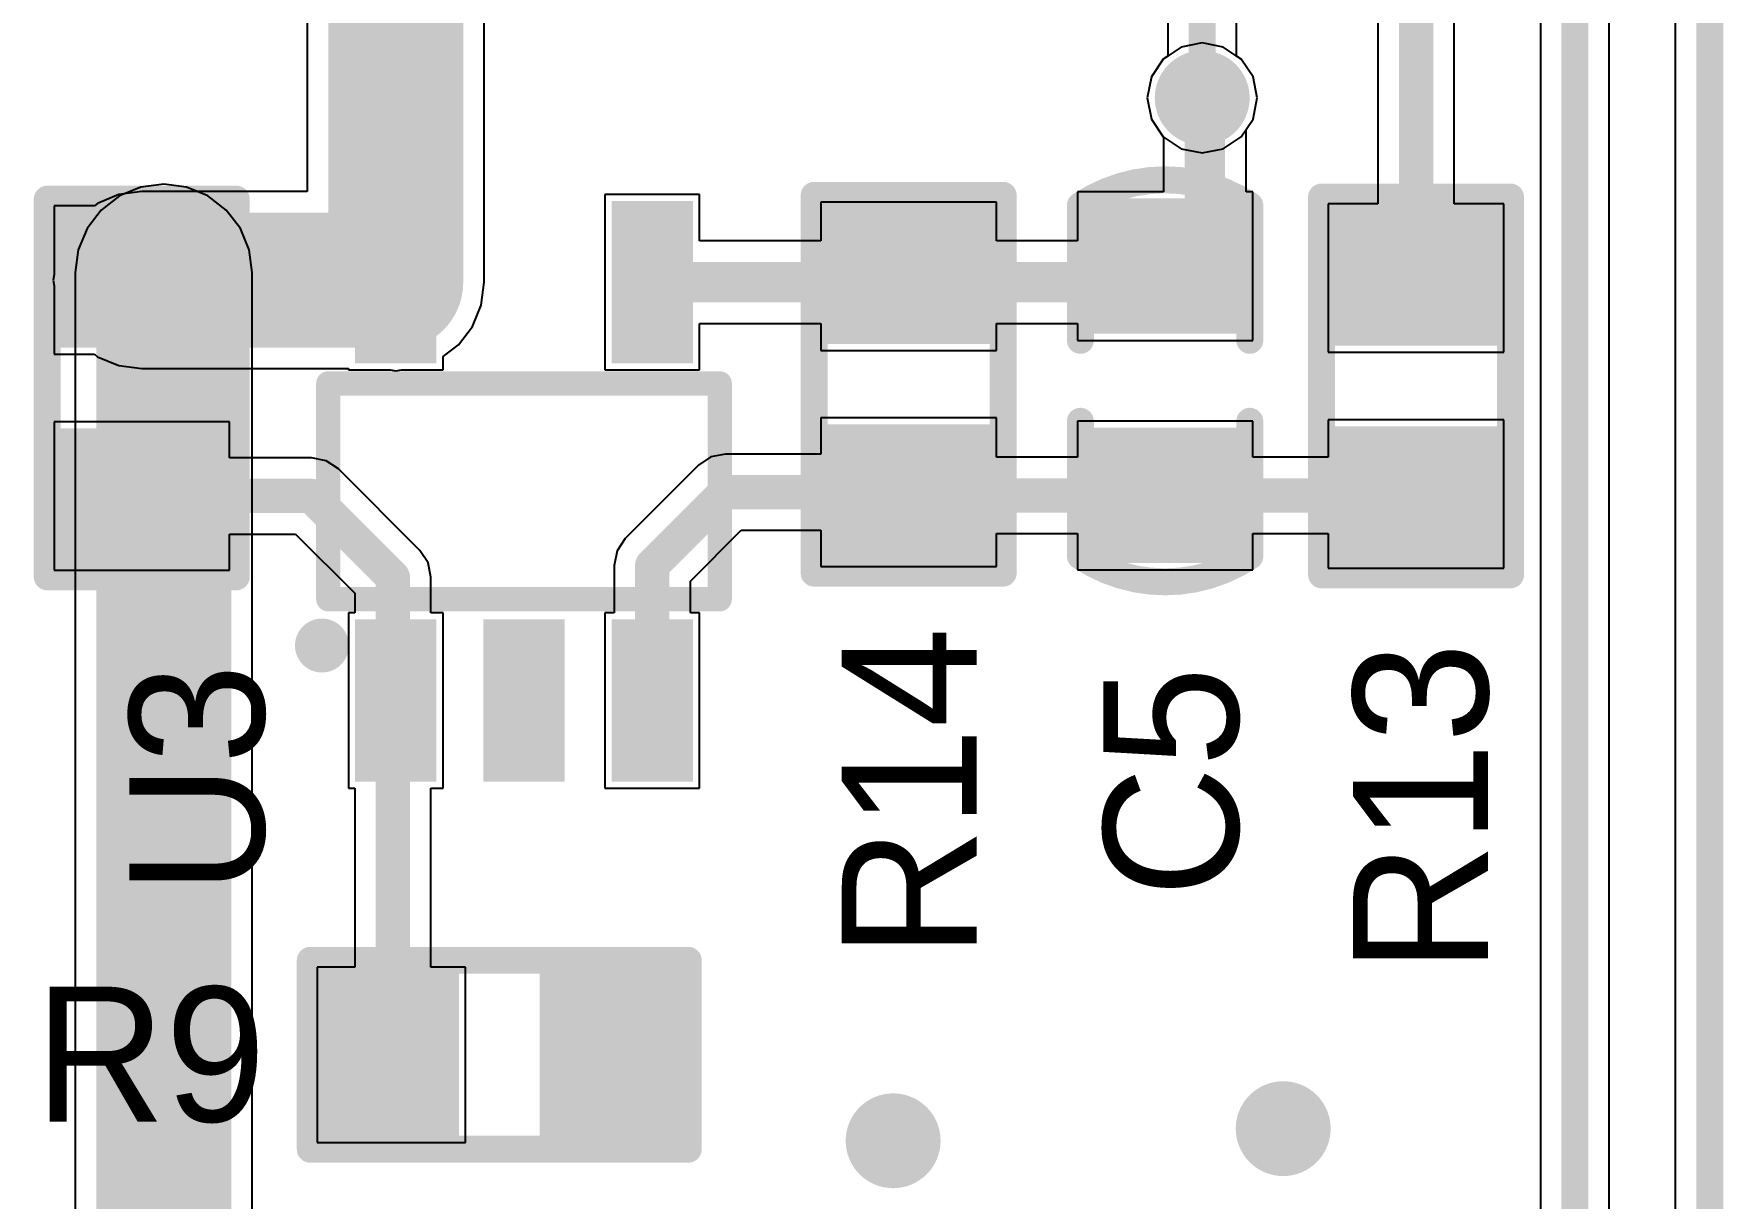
# Model space of a CAD drawing. Extents: x 10.58 to 11.54, y 9.91 to 15.27.
# Drawn here: x 10.9282 to 11.421, y 12.1531 to 12.4929 of the extents above; entities that cross this region are included whole.
import ezdxf

# ---------------------------------------------------------------- set-up
doc = ezdxf.new("R2010")
doc.units = 0
doc.layers.get('0').update_dxf_attribs({"linetype": 'CONTINUOUS'})
for name, color, linetype in [('BOTTOMLAYER', 5, 'CONTINUOUS'), ('BOTTOMSOLDER', 6, 'CONTINUOUS'), ('KEEPOUTLAYER', 6, 'CONTINUOUS'), ('MULTILAYER', 9, 'CONTINUOUS'), ('TOPLAYER', 1, 'CONTINUOUS'), ('TOPOVERLAY', 2, 'CONTINUOUS'), ('TOPPASTE', 8, 'CONTINUOUS'), ('TOPSOLDER', 216, 'CONTINUOUS')]:
    doc.layers.add(name, color=color, linetype=linetype)

# ---------------------------------------------------------------- blocks, each defined once
blk = doc.blocks.new('SOT_23_5_5')
at = {"layer": 'TOPLAYER'}
for points in [[(-0.045276, 0.080709), (-0.045276, 0.041339), (-0.029528, 0.080709), (-0.029528, 0.041339)], [(0.029528, 0.080709), (0.029528, 0.041339), (0.045276, 0.080709), (0.045276, 0.041339)], [(-0.045276, -0.041339), (-0.045276, -0.080709), (-0.029528, -0.041339), (-0.029528, -0.080709)], [(-0.007874, -0.041339), (-0.007874, -0.080709), (0.007874, -0.041339), (0.007874, -0.080709)], [(0.029528, -0.041339), (0.029528, -0.080709), (0.045276, -0.041339), (0.045276, -0.080709)]]:
    blk.add_solid(points, dxfattribs=at)
at = {"layer": 'TOPOVERLAY', "const_width": 0.007087}
for points in [[(-0.057087, -0.031496), (-0.057087, 0.031496)], [(-0.057087, 0.031496), (0.057087, 0.031496)], [(0.057087, -0.031496), (0.057087, 0.031496)], [(-0.057087, -0.031496), (0.057087, -0.031496)]]:
    blk.add_lwpolyline(points, dxfattribs=at)
at = {"layer": 'TOPOVERLAY'}
for points, const_width in [([(-0.058858, 0.031496, 1), (-0.055315, 0.031496, 1)], 0.003543), ([(-0.058858, 0.031496, 1), (-0.055315, 0.031496, 1)], 0.003543), ([(0.055315, 0.031496, 1), (0.058858, 0.031496, 1)], 0.003543), ([(0.055315, 0.031496, 1), (0.058858, 0.031496, 1)], 0.003543), ([(-0.058858, -0.031496, 1), (-0.055315, -0.031496, 1)], 0.003543), ([(-0.058858, -0.031496, 1), (-0.055315, -0.031496, 1)], 0.003543), ([(0.055315, -0.031496, 1), (0.058858, -0.031496, 1)], 0.003543), ([(0.055315, -0.031496, 1), (0.058858, -0.031496, 1)], 0.003543), ([(-0.055, -0.045, 1), (-0.062874, -0.045, 1)], 0.007874), ([(-0.064842, -0.045, 1), (-0.060906, -0.045, 1)], 0.003937), ([(-0.056968, -0.045, 1), (-0.053032, -0.045, 1)], 0.003937)]:
    blk.add_lwpolyline(points, format="xyb", close=True, dxfattribs=dict(at, const_width=const_width))
at = {"layer": 'TOPPASTE'}
for points in [[(-0.045276, 0.080709), (-0.045276, 0.041339), (-0.029528, 0.080709), (-0.029528, 0.041339)], [(0.029528, 0.080709), (0.029528, 0.041339), (0.045276, 0.080709), (0.045276, 0.041339)], [(-0.045276, -0.041339), (-0.045276, -0.080709), (-0.029528, -0.041339), (-0.029528, -0.080709)], [(-0.007874, -0.041339), (-0.007874, -0.080709), (0.007874, -0.041339), (0.007874, -0.080709)], [(0.029528, -0.041339), (0.029528, -0.080709), (0.045276, -0.041339), (0.045276, -0.080709)]]:
    blk.add_solid(points, dxfattribs=at)
at = {"layer": 'TOPSOLDER'}
for points in [[(-0.049276, 0.084709), (-0.049276, 0.037339), (-0.025528, 0.084709), (-0.025528, 0.037339)], [(0.025528, 0.084709), (0.025528, 0.037339), (0.049276, 0.084709), (0.049276, 0.037339)], [(-0.049276, -0.037339), (-0.049276, -0.084709), (-0.025528, -0.037339), (-0.025528, -0.084709)], [(-0.011874, -0.037339), (-0.011874, -0.084709), (0.011874, -0.037339), (0.011874, -0.084709)], [(0.025528, -0.037339), (0.025528, -0.084709), (0.049276, -0.037339), (0.049276, -0.084709)]]:
    blk.add_solid(points, dxfattribs=at)
blk = doc.blocks.new('R_0603_24')
at = {"layer": 'TOPLAYER'}
for points in [[(-0.015748, -0.019685), (-0.015748, 0.019685), (-0.047244, -0.019685), (-0.047244, 0.019685)], [(0.047244, -0.019685), (0.047244, 0.019685), (0.015748, -0.019685), (0.015748, 0.019685)]]:
    blk.add_solid(points, dxfattribs=at)
at = {"layer": 'TOPOVERLAY', "const_width": 0.007874}
for points in [[(-0.055118, 0.027559), (-0.055118, -0.027559)], [(-0.055118, 0.027559), (0.055118, 0.027559)], [(0.055118, 0.027559), (0.055118, -0.027559)], [(-0.055118, -0.027559), (0.055118, -0.027559)]]:
    blk.add_lwpolyline(points, dxfattribs=at)
at = {"layer": 'TOPOVERLAY', "const_width": 0.003937}
for points in [[(-0.057087, 0.027559, 1), (-0.05315, 0.027559, 1)], [(-0.057087, 0.027559, 1), (-0.05315, 0.027559, 1)], [(0.05315, 0.027559, 1), (0.057087, 0.027559, 1)], [(0.05315, 0.027559, 1), (0.057087, 0.027559, 1)], [(-0.057087, -0.027559, 1), (-0.05315, -0.027559, 1)], [(-0.057087, -0.027559, 1), (-0.05315, -0.027559, 1)], [(0.05315, -0.027559, 1), (0.057087, -0.027559, 1)], [(0.05315, -0.027559, 1), (0.057087, -0.027559, 1)]]:
    blk.add_lwpolyline(points, format="xyb", close=True, dxfattribs=at)
at = {"layer": 'TOPPASTE'}
for points in [[(-0.015748, -0.019685), (-0.015748, 0.019685), (-0.047244, -0.019685), (-0.047244, 0.019685)], [(0.047244, -0.019685), (0.047244, 0.019685), (0.015748, -0.019685), (0.015748, 0.019685)]]:
    blk.add_solid(points, dxfattribs=at)
at = {"layer": 'TOPSOLDER'}
for points in [[(-0.011748, -0.023685), (-0.011748, 0.023685), (-0.051244, -0.023685), (-0.051244, 0.023685)], [(0.051244, -0.023685), (0.051244, 0.023685), (0.011748, -0.023685), (0.011748, 0.023685)]]:
    blk.add_solid(points, dxfattribs=at)
blk = doc.blocks.new('R_0603_25')
at = {"layer": 'TOPLAYER'}
for points in [[(-0.015748, -0.019685), (-0.015748, 0.019685), (-0.047244, -0.019685), (-0.047244, 0.019685)], [(0.047244, -0.019685), (0.047244, 0.019685), (0.015748, -0.019685), (0.015748, 0.019685)]]:
    blk.add_solid(points, dxfattribs=at)
at = {"layer": 'TOPOVERLAY', "const_width": 0.007874}
for points in [[(-0.055118, -0.027559), (-0.055118, 0.027559)], [(0.055118, 0.027559), (-0.055118, 0.027559)], [(0.055118, -0.027559), (0.055118, 0.027559)], [(0.055118, -0.027559), (-0.055118, -0.027559)]]:
    blk.add_lwpolyline(points, dxfattribs=at)
at = {"layer": 'TOPOVERLAY', "const_width": 0.003937}
for points in [[(-0.057087, 0.027559, 1), (-0.05315, 0.027559, 1)], [(-0.057087, 0.027559, 1), (-0.05315, 0.027559, 1)], [(0.05315, 0.027559, 1), (0.057087, 0.027559, 1)], [(0.05315, 0.027559, 1), (0.057087, 0.027559, 1)], [(-0.057087, -0.027559, 1), (-0.05315, -0.027559, 1)], [(-0.057087, -0.027559, 1), (-0.05315, -0.027559, 1)], [(0.05315, -0.027559, 1), (0.057087, -0.027559, 1)], [(0.05315, -0.027559, 1), (0.057087, -0.027559, 1)]]:
    blk.add_lwpolyline(points, format="xyb", close=True, dxfattribs=at)
at = {"layer": 'TOPPASTE'}
for points in [[(-0.015748, -0.019685), (-0.015748, 0.019685), (-0.047244, -0.019685), (-0.047244, 0.019685)], [(0.047244, -0.019685), (0.047244, 0.019685), (0.015748, -0.019685), (0.015748, 0.019685)]]:
    blk.add_solid(points, dxfattribs=at)
at = {"layer": 'TOPSOLDER'}
for points in [[(-0.011748, -0.023685), (-0.011748, 0.023685), (-0.051244, -0.023685), (-0.051244, 0.023685)], [(0.051244, -0.023685), (0.051244, 0.023685), (0.011748, -0.023685), (0.011748, 0.023685)]]:
    blk.add_solid(points, dxfattribs=at)
blk = doc.blocks.new('R_0603_28')
at = {"layer": 'TOPLAYER'}
for points in [[(-0.015748, -0.019685), (-0.015748, 0.019685), (-0.047244, -0.019685), (-0.047244, 0.019685)], [(0.047244, -0.019685), (0.047244, 0.019685), (0.015748, -0.019685), (0.015748, 0.019685)]]:
    blk.add_solid(points, dxfattribs=at)
at = {"layer": 'TOPOVERLAY', "const_width": 0.007874}
for points in [[(-0.055118, 0.027559), (-0.055118, -0.027559)], [(-0.055118, 0.027559), (0.055118, 0.027559)], [(0.055118, 0.027559), (0.055118, -0.027559)], [(-0.055118, -0.027559), (0.055118, -0.027559)]]:
    blk.add_lwpolyline(points, dxfattribs=at)
at = {"layer": 'TOPOVERLAY', "const_width": 0.003937}
for points in [[(-0.057087, 0.027559, 1), (-0.05315, 0.027559, 1)], [(-0.057087, 0.027559, 1), (-0.05315, 0.027559, 1)], [(0.05315, 0.027559, 1), (0.057087, 0.027559, 1)], [(0.05315, 0.027559, 1), (0.057087, 0.027559, 1)], [(-0.057087, -0.027559, 1), (-0.05315, -0.027559, 1)], [(-0.057087, -0.027559, 1), (-0.05315, -0.027559, 1)], [(0.05315, -0.027559, 1), (0.057087, -0.027559, 1)], [(0.05315, -0.027559, 1), (0.057087, -0.027559, 1)]]:
    blk.add_lwpolyline(points, format="xyb", close=True, dxfattribs=at)
at = {"layer": 'TOPPASTE'}
for points in [[(-0.015748, -0.019685), (-0.015748, 0.019685), (-0.047244, -0.019685), (-0.047244, 0.019685)], [(0.047244, -0.019685), (0.047244, 0.019685), (0.015748, -0.019685), (0.015748, 0.019685)]]:
    blk.add_solid(points, dxfattribs=at)
at = {"layer": 'TOPSOLDER'}
for points in [[(-0.011748, -0.023685), (-0.011748, 0.023685), (-0.051244, -0.023685), (-0.051244, 0.023685)], [(0.051244, -0.023685), (0.051244, 0.023685), (0.011748, -0.023685), (0.011748, 0.023685)]]:
    blk.add_solid(points, dxfattribs=at)
blk = doc.blocks.new('R_0603_29')
at = {"layer": 'TOPLAYER'}
for points in [[(-0.015748, -0.019685), (-0.015748, 0.019685), (-0.047244, -0.019685), (-0.047244, 0.019685)], [(0.047244, -0.019685), (0.047244, 0.019685), (0.015748, -0.019685), (0.015748, 0.019685)]]:
    blk.add_solid(points, dxfattribs=at)
at = {"layer": 'TOPOVERLAY', "const_width": 0.007874}
for points in [[(-0.055118, 0.027559), (-0.055118, -0.027559)], [(0.055118, 0.027559), (-0.055118, 0.027559)], [(0.055118, 0.027559), (0.055118, -0.027559)], [(0.055118, -0.027559), (-0.055118, -0.027559)]]:
    blk.add_lwpolyline(points, dxfattribs=at)
at = {"layer": 'TOPOVERLAY', "const_width": 0.003937}
for points in [[(-0.057087, 0.027559, 1), (-0.05315, 0.027559, 1)], [(-0.057087, 0.027559, 1), (-0.05315, 0.027559, 1)], [(0.05315, 0.027559, 1), (0.057087, 0.027559, 1)], [(0.05315, 0.027559, 1), (0.057087, 0.027559, 1)], [(-0.057087, -0.027559, 1), (-0.05315, -0.027559, 1)], [(-0.057087, -0.027559, 1), (-0.05315, -0.027559, 1)], [(0.05315, -0.027559, 1), (0.057087, -0.027559, 1)], [(0.05315, -0.027559, 1), (0.057087, -0.027559, 1)]]:
    blk.add_lwpolyline(points, format="xyb", close=True, dxfattribs=at)
at = {"layer": 'TOPPASTE'}
for points in [[(-0.015748, -0.019685), (-0.015748, 0.019685), (-0.047244, -0.019685), (-0.047244, 0.019685)], [(0.047244, -0.019685), (0.047244, 0.019685), (0.015748, -0.019685), (0.015748, 0.019685)]]:
    blk.add_solid(points, dxfattribs=at)
at = {"layer": 'TOPSOLDER'}
for points in [[(-0.011748, -0.023685), (-0.011748, 0.023685), (-0.051244, -0.023685), (-0.051244, 0.023685)], [(0.051244, -0.023685), (0.051244, 0.023685), (0.011748, -0.023685), (0.011748, 0.023685)]]:
    blk.add_solid(points, dxfattribs=at)
blk = doc.blocks.new('C_0603_50')
at = {"layer": 'TOPLAYER'}
for points in [[(-0.017717, -0.019685), (-0.017717, 0.019685), (-0.049213, -0.019685), (-0.049213, 0.019685)], [(0.049213, -0.019685), (0.049213, 0.019685), (0.017717, -0.019685), (0.017717, 0.019685)]]:
    blk.add_solid(points, dxfattribs=at)
at = {"layer": 'TOPOVERLAY', "const_width": 0.007874}
for points in [[(-0.051181, -0.024708, -0.302775), (-0.051181, 0.024708)], [(0.051181, 0.024708, -0.302775), (0.051181, -0.024708)]]:
    blk.add_lwpolyline(points, format="xyb", dxfattribs=at)
at = {"layer": 'TOPOVERLAY', "const_width": 0.003937}
for points in [[(-0.05315, 0.024708, 1), (-0.049213, 0.024708, 1)], [(-0.05315, 0.024708, 1), (-0.049213, 0.024708, 1)], [(-0.01378, 0.024708, 1), (-0.009843, 0.024708, 1)], [(0.009843, 0.024708, 1), (0.01378, 0.024708, 1)], [(0.049213, 0.024708, 1), (0.05315, 0.024708, 1)], [(0.049213, 0.024708, 1), (0.05315, 0.024708, 1)], [(-0.05315, -0.024708, 1), (-0.049213, -0.024708, 1)], [(-0.05315, -0.024708, 1), (-0.049213, -0.024708, 1)], [(-0.01378, -0.024708, 1), (-0.009843, -0.024708, 1)], [(0.009843, -0.024708, 1), (0.01378, -0.024708, 1)], [(0.049213, -0.024708, 1), (0.05315, -0.024708, 1)], [(0.049213, -0.024708, 1), (0.05315, -0.024708, 1)]]:
    blk.add_lwpolyline(points, format="xyb", close=True, dxfattribs=at)
at = {"layer": 'TOPOVERLAY', "const_width": 0.007874}
for points in [[(-0.011811, 0.024708), (-0.051181, 0.024708)], [(0.051181, 0.024708), (0.011811, 0.024708)], [(-0.011811, -0.024708), (-0.051181, -0.024708)], [(0.051181, -0.024708), (0.011811, -0.024708)]]:
    blk.add_lwpolyline(points, dxfattribs=at)
at = {"layer": 'TOPPASTE'}
for points in [[(-0.017717, -0.019685), (-0.017717, 0.019685), (-0.049213, -0.019685), (-0.049213, 0.019685)], [(0.049213, -0.019685), (0.049213, 0.019685), (0.017717, -0.019685), (0.017717, 0.019685)]]:
    blk.add_solid(points, dxfattribs=at)
at = {"layer": 'TOPSOLDER'}
for points in [[(-0.013717, -0.023685), (-0.013717, 0.023685), (-0.053213, -0.023685), (-0.053213, 0.023685)], [(0.053213, -0.023685), (0.053213, 0.023685), (0.013717, -0.023685), (0.013717, 0.023685)]]:
    blk.add_solid(points, dxfattribs=at)

msp = doc.modelspace()

# ---------------------------------------------------------------- linework, layer by layer
at = {"layer": 'BOTTOMLAYER'}
for p, q in [((11.406985, 12.641469), (11.406985, 10.706622)), ((11.258953, 12.571786), (11.258953, 12.486382)), ((11.279024, 12.486382), (11.279024, 12.567629)), ((11.257635, 12.485501), (11.254154, 12.480292)), ((11.258953, 12.486382), (11.257635, 12.485501)), ((11.280342, 12.485501), (11.279024, 12.486382)), ((11.283823, 12.480292), (11.280342, 12.485501)), ((11.254154, 12.480292), (11.252932, 12.474148)), ((11.285045, 12.474148), (11.283823, 12.480292)), ((11.252932, 12.474148), (11.254154, 12.468003)), ((11.283823, 12.468003), (11.285045, 12.474148)), ((11.254154, 12.468003), (11.257635, 12.462794)), ((11.280342, 12.462794), (11.283823, 12.468003)), ((11.257635, 12.462794), (11.262844, 12.459314)), ((11.275133, 12.459314), (11.280342, 12.462794)), ((11.262844, 12.459314), (11.268989, 12.458091)), ((11.268989, 12.458091), (11.275133, 12.459314)), ((10.959378, 12.448118), (10.953153, 12.445539)), ((10.966059, 12.448998), (10.959378, 12.448118)), ((10.972739, 12.448118), (10.966059, 12.448998)), ((10.978964, 12.445539), (10.972739, 12.448118)), ((10.953153, 12.445539), (10.947807, 12.441437)), ((10.98431, 12.441437), (10.978964, 12.445539)), ((10.947807, 12.441437), (10.943705, 12.436092)), ((10.988412, 12.436092), (10.98431, 12.441437)), ((10.943705, 12.436092), (10.941127, 12.429867)), ((10.99099, 12.429867), (10.988412, 12.436092)), ((10.941127, 12.429867), (10.940247, 12.423186)), ((10.99187, 12.423186), (10.99099, 12.429867)), ((10.940247, 12.423186), (10.940247, 11.423535)), ((10.99187, 11.423535), (10.99187, 12.423186))]:
    msp.add_line(p, q, dxfattribs=at)
for points, const_width in [([(11.268989, 12.474148), (11.268989, 12.571786)], 0.007874), ([(10.966059, 11.423535), (10.966059, 12.423186)], 0.03937)]:
    msp.add_lwpolyline(points, dxfattribs=dict(at, const_width=const_width))
for points, const_width in [([(11.264067, 12.474148, 1), (11.27391, 12.474148, 1)], 0.009843), ([(11.26702, 12.474148, 1), (11.270957, 12.474148, 1)], 0.003937), ([(10.956216, 12.423186, 1), (10.975901, 12.423186, 1)], 0.019685), ([(10.958185, 12.423186, 1), (10.973933, 12.423186, 1)], 0.015748), ([(11.28769, 12.17336, 1), (11.297532, 12.17336, 1)], 0.009843), ([(11.17391, 12.169817, 1), (11.183752, 12.169817, 1)], 0.009843)]:
    msp.add_lwpolyline(points, format="xyb", close=True, dxfattribs=dict(at, const_width=const_width))
at = {"layer": 'BOTTOMSOLDER'}
for points, const_width in [([(11.262068, 12.474148, 1), (11.27591, 12.474148, 1)], 0.013843), ([(10.956185, 12.423186, 1), (10.975933, 12.423186, 1)], 0.019748), ([(11.28569, 12.17336, 1), (11.299532, 12.17336, 1)], 0.013843), ([(11.17191, 12.169817, 1), (11.185752, 12.169817, 1)], 0.013843)]:
    msp.add_lwpolyline(points, format="xyb", close=True, dxfattribs=dict(at, const_width=const_width))
at = {"layer": 'KEEPOUTLAYER', "const_width": 0.007874}
msp.add_lwpolyline([(11.417021, 10.696586), (11.417021, 12.641469)], dxfattribs=at)
at = {"layer": 'MULTILAYER'}
for points, const_width in [([(11.264067, 12.474148, 1), (11.27391, 12.474148, 1)], 0.009843), ([(10.958185, 12.423186, 1), (10.973933, 12.423186, 1)], 0.015748), ([(11.28769, 12.17336, 1), (11.297532, 12.17336, 1)], 0.009843), ([(11.17391, 12.169817, 1), (11.183752, 12.169817, 1)], 0.009843)]:
    msp.add_lwpolyline(points, format="xyb", close=True, dxfattribs=dict(at, const_width=const_width))
at = {"layer": 'TOPLAYER'}
for p, q in [((11.367615, 12.735535), (11.367615, 12.13736)), ((11.387685, 12.133203), (11.387685, 12.735535)), ((11.406985, 12.641469), (11.406985, 10.706622)), ((11.007946, 12.541006), (11.007946, 12.446808)), ((11.059568, 12.420371), (11.059568, 12.515326)), ((11.342478, 12.44325), (11.342478, 12.502723)), ((11.32024, 12.498117), (11.32024, 12.44325)), ((11.262844, 12.488982), (11.257635, 12.485501)), ((11.268989, 12.490204), (11.262844, 12.488982)), ((11.275133, 12.488982), (11.268989, 12.490204)), ((11.280342, 12.485501), (11.275133, 12.488982)), ((11.257635, 12.485501), (11.254154, 12.480292)), ((11.283823, 12.480292), (11.280342, 12.485501)), ((11.254154, 12.480292), (11.252932, 12.474148)), ((11.285045, 12.474148), (11.283823, 12.480292)), ((11.252932, 12.474148), (11.254154, 12.468003)), ((11.283823, 12.468003), (11.285045, 12.474148)), ((11.254154, 12.468003), (11.257635, 12.462794)), ((11.281801, 12.464977), (11.283823, 12.468003)), ((11.257635, 12.462794), (11.257716, 12.46274)), ((11.281801, 12.446719), (11.281801, 12.464977)), ((11.257716, 12.46274), (11.257716, 12.446719)), ((10.946753, 12.44335), (10.945841, 12.44265)), ((10.952978, 12.445929), (10.946753, 12.44335)), ((10.959659, 12.446808), (10.952978, 12.445929)), ((11.007946, 12.446808), (10.959659, 12.446808)), ((11.12234, 12.445961), (11.094781, 12.445961)), ((11.094781, 12.445961), (11.094781, 12.39478)), ((11.12234, 12.432413), (11.12234, 12.445961)), ((11.208949, 12.44375), (11.157768, 12.44375)), ((11.157768, 12.44375), (11.157768, 12.432413)), ((11.208949, 12.432413), (11.208949, 12.44375)), ((11.257716, 12.446719), (11.232568, 12.446719)), ((11.232568, 12.446719), (11.232568, 12.432413)), ((11.283749, 12.446719), (11.281801, 12.446719)), ((11.283749, 12.403412), (11.283749, 12.446719)), ((11.32024, 12.44325), (11.305768, 12.44325)), ((11.305768, 12.44325), (11.305768, 12.399943)), ((11.356949, 12.44325), (11.342478, 12.44325)), ((11.356949, 12.399943), (11.356949, 12.44325)), ((10.945841, 12.44265), (10.934068, 12.44265)), ((10.934068, 12.44265), (10.934068, 12.422674)), ((11.157768, 12.432413), (11.12234, 12.432413)), ((11.232568, 12.432413), (11.208949, 12.432413)), ((10.934068, 12.422674), (10.933848, 12.420997)), ((10.933848, 12.420997), (10.934068, 12.41932)), ((10.934068, 12.41932), (10.934068, 12.399343)), ((11.058689, 12.41369), (11.059568, 12.420371)), ((11.05611, 12.407465), (11.058689, 12.41369)), ((11.052008, 12.402119), (11.05611, 12.407465)), ((11.12234, 12.39478), (11.12234, 12.408328)), ((11.12234, 12.408328), (11.157768, 12.408328)), ((11.157768, 12.408328), (11.157768, 12.400443)), ((11.208949, 12.400443), (11.208949, 12.408328)), ((11.208949, 12.408328), (11.232568, 12.408328)), ((11.232568, 12.408328), (11.232568, 12.403412)), ((10.934068, 12.399343), (10.945841, 12.399343)), ((10.945841, 12.399343), (10.946753, 12.398644)), ((11.047537, 12.398688), (11.052008, 12.402119)), ((11.157768, 12.400443), (11.208949, 12.400443)), ((11.232568, 12.403412), (11.283749, 12.403412)), ((11.305768, 12.399943), (11.356949, 12.399943)), ((10.946753, 12.398644), (10.952978, 12.396065)), ((10.952978, 12.396065), (10.959659, 12.395185)), ((10.959659, 12.395185), (11.019978, 12.395185)), ((11.019978, 12.395185), (11.019978, 12.39478)), ((11.019978, 12.39478), (11.03208, 12.39478)), ((11.03208, 12.39478), (11.033757, 12.394559)), ((11.033757, 12.394559), (11.035434, 12.39478)), ((11.035434, 12.39478), (11.047537, 12.39478)), ((11.047537, 12.39478), (11.047537, 12.398688)), ((11.094781, 12.39478), (11.12234, 12.39478)), ((10.985249, 12.379658), (10.934068, 12.379658)), ((10.934068, 12.379658), (10.934068, 12.336351)), ((10.985249, 12.369124), (10.985249, 12.379658)), ((11.208949, 12.380758), (11.157768, 12.380758)), ((11.157768, 12.380758), (11.157768, 12.370224)), ((11.208949, 12.36927), (11.208949, 12.380758)), ((11.283749, 12.379789), (11.232568, 12.379789)), ((11.232568, 12.379789), (11.232568, 12.36927)), ((11.283749, 12.36927), (11.283749, 12.379789)), ((11.356949, 12.380258), (11.305768, 12.380258)), ((11.305768, 12.380258), (11.305768, 12.36927)), ((11.356949, 12.336951), (11.356949, 12.380258)), ((11.125675, 12.369377), (11.122067, 12.366967)), ((11.12993, 12.370224), (11.125675, 12.369377)), ((11.157768, 12.370224), (11.12993, 12.370224)), ((11.12993, 12.370224), (11.12993, 12.370224)), ((11.232568, 12.36927), (11.208949, 12.36927)), ((11.305768, 12.36927), (11.283749, 12.36927)), ((11.009147, 12.369124), (10.985249, 12.369124)), ((11.009148, 12.369124), (11.009147, 12.369124)), ((11.013403, 12.368277), (11.009148, 12.369124)), ((11.01701, 12.365867), (11.013403, 12.368277)), ((11.040756, 12.342122), (11.01701, 12.365867)), ((11.122067, 12.366967), (11.100698, 12.345598)), ((11.122067, 12.366967), (11.122067, 12.366967)), ((10.985249, 12.336351), (10.985249, 12.346885)), ((10.985249, 12.346885), (11.004542, 12.346885)), ((11.004542, 12.346885), (11.021774, 12.329653)), ((11.100698, 12.345598), (11.098288, 12.34199)), ((11.11968, 12.333129), (11.134535, 12.347985)), ((11.134535, 12.347985), (11.157768, 12.347985)), ((11.157768, 12.347985), (11.157768, 12.337451)), ((11.208949, 12.337451), (11.208949, 12.347032)), ((11.208949, 12.347032), (11.232568, 12.347032)), ((11.232568, 12.347032), (11.232568, 12.336483)), ((11.283749, 12.336483), (11.283749, 12.347032)), ((11.283749, 12.347032), (11.305768, 12.347032)), ((11.305768, 12.347032), (11.305768, 12.336951)), ((11.040756, 12.342121), (11.040756, 12.342122)), ((11.043166, 12.338514), (11.040756, 12.342121)), ((11.098288, 12.34199), (11.097441, 12.337735)), ((10.934068, 12.336351), (10.985249, 12.336351)), ((11.044013, 12.334259), (11.043166, 12.338514)), ((11.097441, 12.337735), (11.097441, 12.337735)), ((11.097441, 12.337735), (11.097441, 12.323914)), ((11.157768, 12.337451), (11.208949, 12.337451)), ((11.232568, 12.336483), (11.283749, 12.336483)), ((11.305768, 12.336951), (11.356949, 12.336951)), ((11.044013, 12.323914), (11.044013, 12.334259)), ((11.11968, 12.323914), (11.11968, 12.333129)), ((11.021774, 12.329653), (11.021774, 12.323914)), ((11.021774, 12.323914), (11.019978, 12.323914)), ((11.019978, 12.323914), (11.019978, 12.272733)), ((11.047537, 12.323914), (11.044013, 12.323914)), ((11.047537, 12.272733), (11.047537, 12.323914)), ((11.097441, 12.323914), (11.094781, 12.323914)), ((11.094781, 12.323914), (11.094781, 12.272733)), ((11.12234, 12.323914), (11.11968, 12.323914)), ((11.12234, 12.272733), (11.12234, 12.323914)), ((11.019978, 12.272733), (11.021774, 12.272733)), ((11.021774, 12.272733), (11.021774, 12.220508)), ((11.044013, 12.220508), (11.044013, 12.272733)), ((11.044013, 12.272733), (11.047537, 12.272733)), ((11.094781, 12.272733), (11.12234, 12.272733)), ((11.021774, 12.220508), (11.010794, 12.220508)), ((11.010794, 12.220508), (11.010794, 12.169327)), ((11.054101, 12.220508), (11.044013, 12.220508)), ((11.054101, 12.169327), (11.054101, 12.220508)), ((11.010794, 12.169327), (11.054101, 12.169327))]:
    msp.add_line(p, q, dxfattribs=at)
for points, const_width in [([(11.033757, 12.420371), (11.033757, 12.865704)], 0.03937), ([(11.37765, 12.133203), (11.37765, 12.74777)], 0.007874), ([(11.331359, 12.421597), (11.331359, 12.502723)], 0.01), ([(11.269759, 12.424712), (11.269759, 12.473378)], 0.011811), ([(10.959659, 12.420997), (11.033131, 12.420997)], 0.03937), ([(11.10856, 12.420371), (11.265418, 12.420371)], 0.011811), ([(10.959659, 12.358004), (11.009148, 12.358004)], 0.01), ([(11.009148, 12.358004), (11.032893, 12.334259)], 0.01), ([(11.10856, 12.337735), (11.12993, 12.359105)], 0.01), ([(11.12993, 12.359105), (11.183359, 12.359105)], 0.01), ([(11.168002, 12.357765), (11.19524, 12.357765)], 0.01), ([(11.19524, 12.357765), (11.195626, 12.358151)], 0.01), ([(11.195626, 12.358151), (11.331359, 12.358151)], 0.01), ([(11.10856, 12.298323), (11.10856, 12.337735)], 0.01), ([(11.032893, 12.195363), (11.032893, 12.334259)], 0.01)]:
    msp.add_lwpolyline(points, dxfattribs=dict(at, const_width=const_width))
for points, const_width in [([(11.264067, 12.474148, 1), (11.27391, 12.474148, 1)], 0.009843), ([(11.266806, 12.473378, 1), (11.272711, 12.473378, 1)], 0.005906), ([(10.949816, 12.420997, 1), (10.969501, 12.420997, 1)], 0.019685), ([(10.958185, 12.423186, 1), (10.973933, 12.423186, 1)], 0.015748), ([(11.023289, 12.420997, 1), (11.042974, 12.420997, 1)], 0.019685), ([(11.023915, 12.420371, 1), (11.0436, 12.420371, 1)], 0.019685), ([(11.266806, 12.424712, 1), (11.272711, 12.424712, 1)], 0.005906), ([(11.105608, 12.420371, 1), (11.111513, 12.420371, 1)], 0.005906), ([(11.262465, 12.420371, 1), (11.268371, 12.420371, 1)], 0.005906), ([(11.328859, 12.421597, 1), (11.333859, 12.421597, 1)], 0.005), ([(10.957159, 12.358004, 1), (10.962159, 12.358004, 1)], 0.005), ([(11.006648, 12.358004, 1), (11.011648, 12.358004, 1)], 0.005), ([(11.006648, 12.358004, 1), (11.011648, 12.358004, 1)], 0.005), ([(11.12743, 12.359105, 1), (11.13243, 12.359105, 1)], 0.005), ([(11.12743, 12.359105, 1), (11.13243, 12.359105, 1)], 0.005), ([(11.165502, 12.357765, 1), (11.170502, 12.357765, 1)], 0.005), ([(11.180859, 12.359105, 1), (11.185859, 12.359105, 1)], 0.005), ([(11.19274, 12.357765, 1), (11.19774, 12.357765, 1)], 0.005), ([(11.19274, 12.357765, 1), (11.19774, 12.357765, 1)], 0.005), ([(11.193126, 12.358151, 1), (11.198126, 12.358151, 1)], 0.005), ([(11.193126, 12.358151, 1), (11.198126, 12.358151, 1)], 0.005), ([(11.328859, 12.358151, 1), (11.333859, 12.358151, 1)], 0.005), ([(11.10606, 12.337735, 1), (11.11106, 12.337735, 1)], 0.005), ([(11.10606, 12.337735, 1), (11.11106, 12.337735, 1)], 0.005), ([(11.030393, 12.334259, 1), (11.035393, 12.334259, 1)], 0.005), ([(11.030393, 12.334259, 1), (11.035393, 12.334259, 1)], 0.005), ([(11.10606, 12.298323, 1), (11.11106, 12.298323, 1)], 0.005), ([(11.030393, 12.195363, 1), (11.035393, 12.195363, 1)], 0.005), ([(11.28769, 12.17336, 1), (11.297532, 12.17336, 1)], 0.009843), ([(11.17391, 12.169817, 1), (11.183752, 12.169817, 1)], 0.009843)]:
    msp.add_lwpolyline(points, format="xyb", close=True, dxfattribs=dict(at, const_width=const_width))
at = {"layer": 'TOPSOLDER'}
for points, const_width in [([(11.262068, 12.474148, 1), (11.27591, 12.474148, 1)], 0.013843), ([(10.956185, 12.423186, 1), (10.975933, 12.423186, 1)], 0.019748), ([(11.28569, 12.17336, 1), (11.299532, 12.17336, 1)], 0.013843), ([(11.17191, 12.169817, 1), (11.185752, 12.169817, 1)], 0.013843)]:
    msp.add_lwpolyline(points, format="xyb", close=True, dxfattribs=dict(at, const_width=const_width))

# ---------------------------------------------------------------- block references
for name, p, rotation in [('C_0603_50', (11.258159, 12.391601), 270), ('R_0603_28', (10.959659, 12.389501), 90), ('R_0603_24', (11.183359, 12.390601), 90), ('R_0603_25', (11.331359, 12.390101), 270), ('R_0603_29', (11.063944, 12.194917), 180)]:
    msp.add_blockref(name, p, dxfattribs=dict(rotation=rotation))
msp.add_blockref('SOT_23_5_5', (11.071159, 12.359347))

# ---------------------------------------------------------------- texts
at = {"layer": 'TOPOVERLAY'}
for s, p in [('R14', (11.203231, 12.223108)), ('R13', (11.352351, 12.218696)), ('U3', (10.995391, 12.241727)), ('C5', (11.279551, 12.24093))]:
    msp.add_text(s, height=0.03937, rotation=90, dxfattribs=at).set_placement(p)
msp.add_text('R9', height=0.03937, dxfattribs=at).set_placement((10.928522, 12.175412))

doc.saveas('drawing.dxf')
